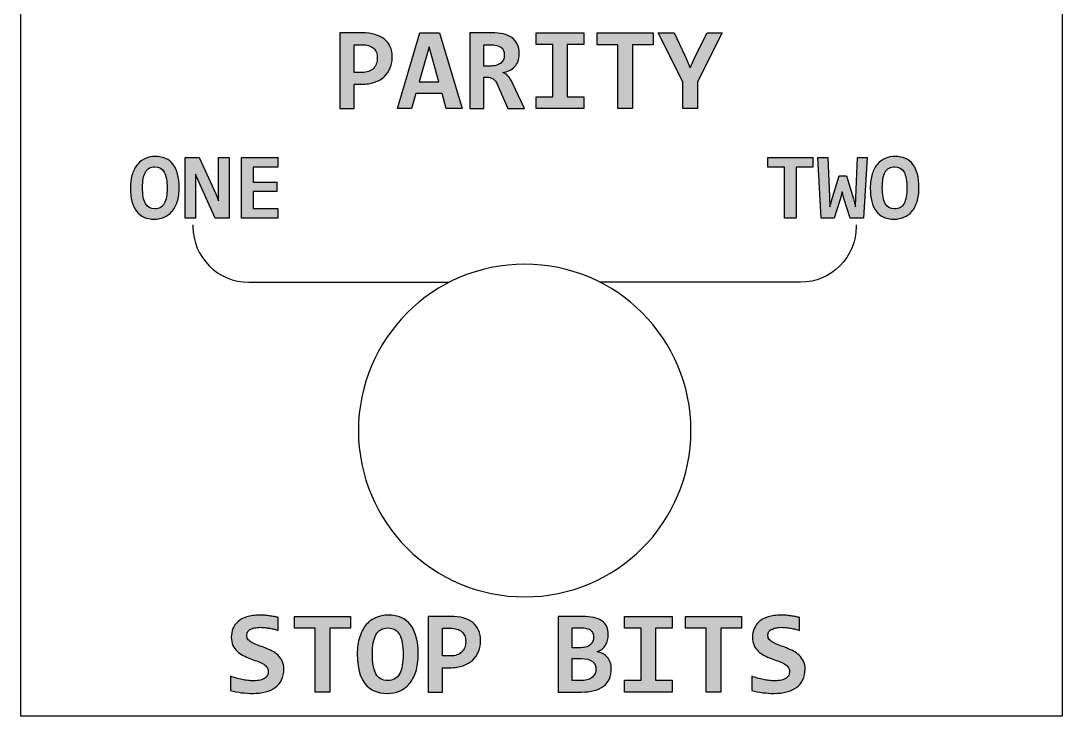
# Model space of a CAD drawing. Extents: x 82 to 113, y 106 to 206.
# Drawn here: x 81.82 to 112.82, y 106.27 to 126.96 of the extents above; entities that cross this region are included whole.
import ezdxf

# ---------------------------------------------------------------- set-up
doc = ezdxf.new("R2010")
doc.units = 0
doc.header["$MEASUREMENT"] = 0
doc.layers.add('LAYER_2', color=7, linetype='CONTINUOUS')
doc.layers.add('LAYER_3', color=7, linetype='CONTINUOUS')

# ---------------------------------------------------------------- blocks, each defined once
blk = doc.blocks.new('BLOCK_7')
at = {"layer": 'LAYER_2'}
h = blk.add_hatch(color=7, dxfattribs=at)
h.dxf.hatch_style = 2
edge = h.paths.add_edge_path()
edge.add_spline(control_points=[(86.529, 122.002), (86.529, 121.839), (86.51, 121.698), (86.472, 121.579), (86.434, 121.461), (86.381, 121.363), (86.315, 121.287), (86.248, 121.211), (86.17, 121.154), (86.08, 121.117), (85.991, 121.081), (85.895, 121.062), (85.793, 121.062), (85.556, 121.062), (85.378, 121.141), (85.258, 121.299), (85.139, 121.456), (85.079, 121.685), (85.079, 121.986), (85.079, 122.149), (85.098, 122.29), (85.136, 122.409), (85.174, 122.527), (85.227, 122.625), (85.294, 122.701), (85.36, 122.777), (85.438, 122.834), (85.528, 122.87), (85.617, 122.907), (85.713, 122.925), (85.815, 122.925), (86.052, 122.925), (86.23, 122.847), (86.35, 122.69), (86.469, 122.533), (86.529, 122.304), (86.529, 122.002)], knot_values=[0, 0, 0, 0, 1, 1, 1, 2, 2, 2, 3, 3, 3, 4, 4, 4, 5, 5, 5, 6, 6, 6, 7, 7, 7, 8, 8, 8, 9, 9, 9, 10, 10, 10, 11, 11, 11, 12, 12, 12, 12], degree=3, periodic=1)
edge = h.paths.add_edge_path()
edge.add_spline(control_points=[(86.171, 121.986), (86.171, 122.199), (86.142, 122.358), (86.085, 122.462), (86.028, 122.567), (85.934, 122.62), (85.804, 122.62), (85.739, 122.62), (85.683, 122.606), (85.637, 122.579), (85.591, 122.552), (85.553, 122.512), (85.524, 122.46), (85.494, 122.407), (85.472, 122.343), (85.458, 122.266), (85.444, 122.19), (85.438, 122.101), (85.438, 122.002), (85.438, 121.789), (85.466, 121.63), (85.524, 121.525), (85.581, 121.421), (85.675, 121.368), (85.804, 121.368), (85.869, 121.368), (85.925, 121.382), (85.971, 121.409), (86.018, 121.436), (86.056, 121.476), (86.085, 121.528), (86.115, 121.581), (86.136, 121.645), (86.15, 121.722), (86.164, 121.799), (86.171, 121.886), (86.171, 121.986)], knot_values=[0, 0, 0, 0, 1, 1, 1, 2, 2, 2, 3, 3, 3, 4, 4, 4, 5, 5, 5, 6, 6, 6, 7, 7, 7, 8, 8, 8, 9, 9, 9, 10, 10, 10, 11, 11, 11, 12, 12, 12, 12], degree=3, periodic=1)
h = blk.add_hatch(color=7, dxfattribs=at)
h.dxf.hatch_style = 2
h.paths.add_polyline_path([(87.6, 121.094), (87.117, 122.169), (87.018, 122.4), (87.018, 121.654), (87.018, 121.094), (86.709, 121.094), (86.709, 122.895), (87.126, 122.895), (87.618, 121.813), (87.704, 121.603), (87.704, 122.398), (87.704, 122.895), (88.013, 122.895), (88.013, 121.094)])
h = blk.add_hatch(color=7, dxfattribs=at)
h.dxf.hatch_style = 2
h.paths.add_polyline_path([(88.385, 121.094), (88.385, 122.895), (89.47, 122.895), (89.47, 122.609), (88.73, 122.609), (88.73, 122.161), (89.435, 122.161), (89.435, 121.881), (88.73, 121.881), (88.73, 121.381), (89.47, 121.381), (89.47, 121.094)])
h = blk.add_hatch(color=7, dxfattribs=at)
h.dxf.hatch_style = 2
h.paths.add_polyline_path([(104.898, 122.613), (104.898, 121.094), (104.55, 121.094), (104.55, 122.613), (104.057, 122.613), (104.057, 122.895), (105.391, 122.895), (105.391, 122.613)])
h = blk.add_hatch(color=7, dxfattribs=at)
h.dxf.hatch_style = 2
h.paths.add_polyline_path([(106.905, 121.094), (106.507, 121.094), (106.329, 121.649), (106.265, 121.875), (106.203, 121.644), (106.028, 121.094), (105.646, 121.094), (105.545, 122.895), (105.844, 122.895), (105.887, 121.74), (105.898, 121.425), (105.979, 121.706), (106.178, 122.347), (106.391, 122.347), (106.601, 121.667), (106.668, 121.428), (106.674, 121.709), (106.719, 122.895), (107.007, 122.895)])
h = blk.add_hatch(color=7, dxfattribs=at)
h.dxf.hatch_style = 2
edge = h.paths.add_edge_path()
edge.add_spline(control_points=[(108.552, 122.002), (108.552, 121.839), (108.533, 121.698), (108.495, 121.579), (108.457, 121.461), (108.404, 121.363), (108.338, 121.287), (108.271, 121.211), (108.193, 121.154), (108.104, 121.117), (108.014, 121.081), (107.918, 121.062), (107.816, 121.062), (107.579, 121.062), (107.401, 121.141), (107.282, 121.299), (107.162, 121.456), (107.103, 121.685), (107.103, 121.986), (107.103, 122.149), (107.122, 122.29), (107.16, 122.409), (107.198, 122.527), (107.25, 122.625), (107.317, 122.701), (107.383, 122.777), (107.461, 122.834), (107.551, 122.87), (107.641, 122.907), (107.736, 122.925), (107.838, 122.925), (108.075, 122.925), (108.254, 122.847), (108.373, 122.69), (108.492, 122.533), (108.552, 122.304), (108.552, 122.002)], knot_values=[0, 0, 0, 0, 1, 1, 1, 2, 2, 2, 3, 3, 3, 4, 4, 4, 5, 5, 5, 6, 6, 6, 7, 7, 7, 8, 8, 8, 9, 9, 9, 10, 10, 10, 11, 11, 11, 12, 12, 12, 12], degree=3, periodic=1)
edge = h.paths.add_edge_path()
edge.add_spline(control_points=[(108.194, 121.986), (108.194, 122.199), (108.165, 122.358), (108.108, 122.462), (108.051, 122.567), (107.958, 122.62), (107.827, 122.62), (107.762, 122.62), (107.707, 122.606), (107.661, 122.579), (107.615, 122.552), (107.577, 122.512), (107.547, 122.46), (107.517, 122.407), (107.495, 122.343), (107.481, 122.266), (107.468, 122.19), (107.461, 122.101), (107.461, 122.002), (107.461, 121.789), (107.49, 121.63), (107.547, 121.525), (107.604, 121.421), (107.698, 121.368), (107.827, 121.368), (107.893, 121.368), (107.948, 121.382), (107.995, 121.409), (108.041, 121.436), (108.079, 121.476), (108.108, 121.528), (108.138, 121.581), (108.159, 121.645), (108.173, 121.722), (108.187, 121.799), (108.194, 121.886), (108.194, 121.986)], knot_values=[0, 0, 0, 0, 1, 1, 1, 2, 2, 2, 3, 3, 3, 4, 4, 4, 5, 5, 5, 6, 6, 6, 7, 7, 7, 8, 8, 8, 9, 9, 9, 10, 10, 10, 11, 11, 11, 12, 12, 12, 12], degree=3, periodic=1)
for points in [[(87.6, 121.094), (87.117, 122.169), (87.018, 122.4), (87.018, 121.654), (87.018, 121.094), (86.709, 121.094), (86.709, 122.895), (87.126, 122.895), (87.618, 121.813), (87.704, 121.603), (87.704, 122.398), (87.704, 122.895), (88.013, 122.895), (88.013, 121.094), (87.6, 121.094)], [(88.385, 121.094), (88.385, 122.895), (89.47, 122.895), (89.47, 122.609), (88.73, 122.609), (88.73, 122.161), (89.435, 122.161), (89.435, 121.881), (88.73, 121.881), (88.73, 121.381), (89.47, 121.381), (89.47, 121.094), (88.385, 121.094)], [(104.898, 122.613), (104.898, 121.094), (104.55, 121.094), (104.55, 122.613), (104.057, 122.613), (104.057, 122.895), (105.391, 122.895), (105.391, 122.613), (104.898, 122.613)], [(106.905, 121.094), (106.507, 121.094), (106.329, 121.649), (106.265, 121.875), (106.203, 121.644), (106.028, 121.094), (105.646, 121.094), (105.545, 122.895), (105.844, 122.895), (105.887, 121.74), (105.898, 121.425), (105.979, 121.706), (106.178, 122.347), (106.391, 122.347), (106.601, 121.667), (106.668, 121.428), (106.674, 121.709), (106.719, 122.895), (107.007, 122.895), (106.905, 121.094)]]:
    blk.add_lwpolyline(points, dxfattribs=at)
for points in [[(86.529, 122.002), (86.529, 121.839), (86.51, 121.698), (86.472, 121.579), (86.434, 121.461), (86.381, 121.363), (86.315, 121.287), (86.248, 121.211), (86.17, 121.154), (86.08, 121.117), (85.991, 121.081), (85.895, 121.062), (85.793, 121.062), (85.556, 121.062), (85.378, 121.141), (85.258, 121.299), (85.139, 121.456), (85.079, 121.685), (85.079, 121.986), (85.079, 122.149), (85.098, 122.29), (85.136, 122.409), (85.174, 122.527), (85.227, 122.625), (85.294, 122.701), (85.36, 122.777), (85.438, 122.834), (85.528, 122.87), (85.617, 122.907), (85.713, 122.925), (85.815, 122.925), (86.052, 122.925), (86.23, 122.847), (86.35, 122.69), (86.469, 122.533), (86.529, 122.304), (86.529, 122.002)], [(108.552, 122.002), (108.552, 121.839), (108.533, 121.698), (108.495, 121.579), (108.457, 121.461), (108.404, 121.363), (108.338, 121.287), (108.271, 121.211), (108.193, 121.154), (108.104, 121.117), (108.014, 121.081), (107.918, 121.062), (107.816, 121.062), (107.579, 121.062), (107.401, 121.141), (107.282, 121.299), (107.162, 121.456), (107.103, 121.685), (107.103, 121.986), (107.103, 122.149), (107.122, 122.29), (107.16, 122.409), (107.198, 122.527), (107.25, 122.625), (107.317, 122.701), (107.383, 122.777), (107.461, 122.834), (107.551, 122.87), (107.641, 122.907), (107.736, 122.925), (107.838, 122.925), (108.075, 122.925), (108.254, 122.847), (108.373, 122.69), (108.492, 122.533), (108.552, 122.304), (108.552, 122.002)], [(86.171, 121.986), (86.171, 122.199), (86.142, 122.358), (86.085, 122.462), (86.028, 122.567), (85.934, 122.62), (85.804, 122.62), (85.739, 122.62), (85.683, 122.606), (85.637, 122.579), (85.591, 122.552), (85.553, 122.512), (85.524, 122.46), (85.494, 122.407), (85.472, 122.343), (85.458, 122.266), (85.444, 122.19), (85.438, 122.101), (85.438, 122.002), (85.438, 121.789), (85.466, 121.63), (85.524, 121.525), (85.581, 121.421), (85.675, 121.368), (85.804, 121.368), (85.869, 121.368), (85.925, 121.382), (85.971, 121.409), (86.018, 121.436), (86.056, 121.476), (86.085, 121.528), (86.115, 121.581), (86.136, 121.645), (86.15, 121.722), (86.164, 121.799), (86.171, 121.886), (86.171, 121.986)], [(108.194, 121.986), (108.194, 122.199), (108.165, 122.358), (108.108, 122.462), (108.051, 122.567), (107.958, 122.62), (107.827, 122.62), (107.762, 122.62), (107.707, 122.606), (107.661, 122.579), (107.615, 122.552), (107.577, 122.512), (107.547, 122.46), (107.517, 122.407), (107.495, 122.343), (107.481, 122.266), (107.468, 122.19), (107.461, 122.101), (107.461, 122.002), (107.461, 121.789), (107.49, 121.63), (107.547, 121.525), (107.604, 121.421), (107.698, 121.368), (107.827, 121.368), (107.893, 121.368), (107.948, 121.382), (107.995, 121.409), (108.041, 121.436), (108.079, 121.476), (108.108, 121.528), (108.138, 121.581), (108.159, 121.645), (108.173, 121.722), (108.187, 121.799), (108.194, 121.886), (108.194, 121.986)]]:
    blk.add_open_spline(points, degree=3, knots=[0, 0, 0, 0, 1, 1, 1, 2, 2, 2, 3, 3, 3, 4, 4, 4, 5, 5, 5, 6, 6, 6, 7, 7, 7, 8, 8, 8, 9, 9, 9, 10, 10, 10, 11, 11, 11, 12, 12, 12, 12], dxfattribs=at)
blk = doc.blocks.new('BLOCK_9')
at = {"layer": 'LAYER_2'}
h = blk.add_hatch(color=7, dxfattribs=at)
h.dxf.hatch_style = 2
edge = h.paths.add_edge_path()
edge.add_spline(control_points=[(89.647, 107.669), (89.647, 107.546), (89.624, 107.439), (89.579, 107.349), (89.533, 107.258), (89.47, 107.183), (89.388, 107.124), (89.307, 107.065), (89.21, 107.021), (89.097, 106.992), (88.985, 106.964), (88.862, 106.949), (88.728, 106.949), (88.61, 106.949), (88.496, 106.956), (88.386, 106.97), (88.275, 106.984), (88.166, 107.007), (88.058, 107.039), (88.058, 107.039), (88.058, 107.457), (88.058, 107.457), (88.111, 107.439), (88.166, 107.422), (88.224, 107.406), (88.281, 107.389), (88.339, 107.375), (88.397, 107.364), (88.455, 107.351), (88.513, 107.342), (88.57, 107.335), (88.627, 107.328), (88.683, 107.325), (88.737, 107.325), (88.817, 107.325), (88.886, 107.332), (88.942, 107.345), (88.998, 107.359), (89.044, 107.378), (89.08, 107.402), (89.115, 107.426), (89.141, 107.455), (89.157, 107.488), (89.173, 107.522), (89.181, 107.558), (89.181, 107.599), (89.181, 107.654), (89.166, 107.7), (89.134, 107.737), (89.103, 107.775), (89.061, 107.808), (89.009, 107.836), (88.958, 107.865), (88.899, 107.891), (88.833, 107.914), (88.767, 107.937), (88.699, 107.961), (88.631, 107.988), (88.563, 108.014), (88.496, 108.044), (88.43, 108.077), (88.364, 108.111), (88.305, 108.152), (88.253, 108.201), (88.201, 108.251), (88.16, 108.31), (88.128, 108.378), (88.097, 108.446), (88.081, 108.529), (88.081, 108.625), (88.081, 108.714), (88.097, 108.797), (88.129, 108.877), (88.161, 108.956), (88.212, 109.025), (88.281, 109.084), (88.349, 109.143), (88.438, 109.191), (88.546, 109.225), (88.654, 109.261), (88.784, 109.278), (88.937, 109.278), (88.982, 109.278), (89.029, 109.276), (89.077, 109.272), (89.126, 109.268), (89.174, 109.263), (89.222, 109.256), (89.27, 109.25), (89.315, 109.243), (89.36, 109.234), (89.404, 109.225), (89.444, 109.217), (89.481, 109.207), (89.481, 109.207), (89.481, 108.82), (89.481, 108.82), (89.444, 108.834), (89.404, 108.846), (89.361, 108.858), (89.317, 108.869), (89.272, 108.879), (89.225, 108.888), (89.179, 108.897), (89.132, 108.903), (89.085, 108.908), (89.038, 108.912), (88.993, 108.915), (88.951, 108.915), (88.876, 108.915), (88.813, 108.908), (88.761, 108.897), (88.709, 108.884), (88.667, 108.868), (88.634, 108.846), (88.6, 108.825), (88.576, 108.799), (88.561, 108.768), (88.546, 108.737), (88.539, 108.703), (88.539, 108.665), (88.539, 108.618), (88.555, 108.577), (88.586, 108.543), (88.618, 108.509), (88.66, 108.479), (88.712, 108.452), (88.764, 108.425), (88.824, 108.4), (88.889, 108.377), (88.955, 108.353), (89.023, 108.328), (89.093, 108.301), (89.162, 108.273), (89.23, 108.243), (89.296, 108.208), (89.362, 108.174), (89.421, 108.132), (89.473, 108.083), (89.526, 108.033), (89.568, 107.975), (89.599, 107.908), (89.631, 107.84), (89.647, 107.761), (89.647, 107.669)], knot_values=[0, 0, 0, 0, 1, 1, 1, 2, 2, 2, 3, 3, 3, 4, 4, 4, 5, 5, 5, 6, 6, 6, 7, 7, 7, 8, 8, 8, 9, 9, 9, 10, 10, 10, 11, 11, 11, 12, 12, 12, 13, 13, 13, 14, 14, 14, 15, 15, 15, 16, 16, 16, 17, 17, 17, 18, 18, 18, 19, 19, 19, 20, 20, 20, 21, 21, 21, 22, 22, 22, 23, 23, 23, 24, 24, 24, 25, 25, 25, 26, 26, 26, 27, 27, 27, 28, 28, 28, 29, 29, 29, 30, 30, 30, 31, 31, 31, 32, 32, 32, 33, 33, 33, 34, 34, 34, 35, 35, 35, 36, 36, 36, 37, 37, 37, 38, 38, 38, 39, 39, 39, 40, 40, 40, 41, 41, 41, 42, 42, 42, 43, 43, 43, 44, 44, 44, 45, 45, 45, 46, 46, 46, 47, 47, 47, 48, 48, 48, 48], degree=3, periodic=1)
h = blk.add_hatch(color=7, dxfattribs=at)
h.dxf.hatch_style = 2
h.paths.add_polyline_path([(91.016, 108.887), (91.016, 106.989), (90.582, 106.989), (90.582, 108.887), (89.965, 108.887), (89.965, 109.24), (91.633, 109.24), (91.633, 108.887)])
h = blk.add_hatch(color=7, dxfattribs=at)
h.dxf.hatch_style = 2
edge = h.paths.add_edge_path()
edge.add_spline(control_points=[(93.645, 108.124), (93.645, 107.92), (93.621, 107.743), (93.573, 107.595), (93.525, 107.447), (93.46, 107.325), (93.377, 107.23), (93.294, 107.135), (93.196, 107.064), (93.084, 107.018), (92.972, 106.972), (92.852, 106.949), (92.725, 106.949), (92.428, 106.949), (92.206, 107.048), (92.056, 107.244), (91.907, 107.442), (91.832, 107.728), (91.832, 108.103), (91.832, 108.308), (91.856, 108.484), (91.904, 108.632), (91.952, 108.78), (92.017, 108.902), (92.1, 108.997), (92.184, 109.093), (92.281, 109.163), (92.393, 109.209), (92.505, 109.255), (92.625, 109.278), (92.752, 109.278), (93.049, 109.278), (93.271, 109.18), (93.421, 108.984), (93.57, 108.787), (93.645, 108.501), (93.645, 108.124)], knot_values=[0, 0, 0, 0, 1, 1, 1, 2, 2, 2, 3, 3, 3, 4, 4, 4, 5, 5, 5, 6, 6, 6, 7, 7, 7, 8, 8, 8, 9, 9, 9, 10, 10, 10, 11, 11, 11, 12, 12, 12, 12], degree=3, periodic=1)
edge = h.paths.add_edge_path()
edge.add_spline(control_points=[(93.197, 108.103), (93.197, 108.37), (93.161, 108.568), (93.09, 108.699), (93.019, 108.83), (92.902, 108.896), (92.739, 108.896), (92.657, 108.896), (92.587, 108.879), (92.53, 108.845), (92.473, 108.811), (92.425, 108.761), (92.388, 108.696), (92.351, 108.63), (92.323, 108.55), (92.306, 108.454), (92.289, 108.358), (92.28, 108.248), (92.28, 108.124), (92.28, 107.858), (92.316, 107.659), (92.388, 107.528), (92.46, 107.397), (92.577, 107.332), (92.739, 107.332), (92.82, 107.332), (92.89, 107.348), (92.948, 107.382), (93.006, 107.416), (93.053, 107.466), (93.09, 107.531), (93.127, 107.597), (93.154, 107.677), (93.171, 107.774), (93.188, 107.869), (93.197, 107.979), (93.197, 108.103)], knot_values=[0, 0, 0, 0, 1, 1, 1, 2, 2, 2, 3, 3, 3, 4, 4, 4, 5, 5, 5, 6, 6, 6, 7, 7, 7, 8, 8, 8, 9, 9, 9, 10, 10, 10, 11, 11, 11, 12, 12, 12, 12], degree=3, periodic=1)
h = blk.add_hatch(color=7, dxfattribs=at)
h.dxf.hatch_style = 2
edge = h.paths.add_edge_path()
edge.add_spline(control_points=[(95.503, 108.524), (95.503, 108.406), (95.484, 108.298), (95.445, 108.199), (95.406, 108.1), (95.348, 108.014), (95.271, 107.941), (95.194, 107.869), (95.098, 107.813), (94.983, 107.773), (94.868, 107.732), (94.735, 107.712), (94.583, 107.712), (94.583, 107.712), (94.368, 107.712), (94.368, 107.712), (94.368, 107.712), (94.368, 106.989), (94.368, 106.989), (94.368, 106.989), (93.941, 106.989), (93.941, 106.989), (93.941, 106.989), (93.941, 109.24), (93.941, 109.24), (93.941, 109.24), (94.601, 109.24), (94.601, 109.24), (94.746, 109.24), (94.875, 109.224), (94.987, 109.193), (95.099, 109.161), (95.194, 109.115), (95.27, 109.054), (95.346, 108.993), (95.404, 108.918), (95.444, 108.829), (95.483, 108.74), (95.503, 108.638), (95.503, 108.524)], knot_values=[0, 0, 0, 0, 1, 1, 1, 2, 2, 2, 3, 3, 3, 4, 4, 4, 5, 5, 5, 6, 6, 6, 7, 7, 7, 8, 8, 8, 9, 9, 9, 10, 10, 10, 11, 11, 11, 12, 12, 12, 13, 13, 13, 13], degree=3, periodic=1)
edge = h.paths.add_edge_path()
edge.add_spline(control_points=[(95.059, 108.494), (95.059, 108.554), (95.049, 108.608), (95.03, 108.657), (95.011, 108.706), (94.983, 108.748), (94.944, 108.782), (94.906, 108.816), (94.857, 108.843), (94.799, 108.861), (94.74, 108.879), (94.671, 108.889), (94.59, 108.889), (94.59, 108.889), (94.368, 108.889), (94.368, 108.889), (94.368, 108.889), (94.368, 108.064), (94.368, 108.064), (94.368, 108.064), (94.604, 108.064), (94.604, 108.064), (94.678, 108.064), (94.742, 108.074), (94.799, 108.094), (94.855, 108.114), (94.902, 108.143), (94.941, 108.181), (94.979, 108.219), (95.008, 108.264), (95.029, 108.317), (95.049, 108.37), (95.059, 108.429), (95.059, 108.494)], knot_values=[0, 0, 0, 0, 1, 1, 1, 2, 2, 2, 3, 3, 3, 4, 4, 4, 5, 5, 5, 6, 6, 6, 7, 7, 7, 8, 8, 8, 9, 9, 9, 10, 10, 10, 11, 11, 11, 11], degree=3, periodic=1)
h = blk.add_hatch(color=7, dxfattribs=at)
h.dxf.hatch_style = 2
edge = h.paths.add_edge_path()
edge.add_spline(control_points=[(97.81, 106.989), (97.81, 106.989), (97.81, 109.24), (97.81, 109.24), (97.81, 109.24), (98.537, 109.24), (98.537, 109.24), (98.793, 109.24), (98.985, 109.195), (99.113, 109.106), (99.241, 109.016), (99.305, 108.881), (99.305, 108.699), (99.305, 108.643), (99.298, 108.588), (99.285, 108.535), (99.272, 108.481), (99.251, 108.432), (99.224, 108.388), (99.196, 108.343), (99.162, 108.303), (99.121, 108.269), (99.079, 108.234), (99.03, 108.207), (98.974, 108.188), (99.03, 108.178), (99.084, 108.16), (99.135, 108.133), (99.186, 108.106), (99.231, 108.071), (99.27, 108.029), (99.308, 107.985), (99.338, 107.934), (99.361, 107.876), (99.383, 107.817), (99.394, 107.752), (99.394, 107.68), (99.394, 107.45), (99.317, 107.278), (99.164, 107.162), (99.01, 107.047), (98.788, 106.989), (98.497, 106.989), (98.497, 106.989), (97.81, 106.989), (97.81, 106.989)], knot_values=[0, 0, 0, 0, 1, 1, 1, 2, 2, 2, 3, 3, 3, 4, 4, 4, 5, 5, 5, 6, 6, 6, 7, 7, 7, 8, 8, 8, 9, 9, 9, 10, 10, 10, 11, 11, 11, 12, 12, 12, 13, 13, 13, 14, 14, 14, 15, 15, 15, 15], degree=3, periodic=1)
edge = h.paths.add_edge_path()
edge.add_spline(control_points=[(98.864, 108.625), (98.864, 108.668), (98.857, 108.706), (98.843, 108.741), (98.829, 108.775), (98.807, 108.804), (98.777, 108.828), (98.746, 108.853), (98.707, 108.871), (98.66, 108.884), (98.612, 108.898), (98.554, 108.904), (98.487, 108.904), (98.487, 108.904), (98.23, 108.904), (98.23, 108.904), (98.23, 108.904), (98.23, 108.308), (98.23, 108.308), (98.23, 108.308), (98.487, 108.308), (98.487, 108.308), (98.556, 108.308), (98.614, 108.317), (98.662, 108.333), (98.709, 108.35), (98.748, 108.373), (98.779, 108.402), (98.809, 108.432), (98.831, 108.465), (98.844, 108.503), (98.857, 108.541), (98.864, 108.581), (98.864, 108.625)], knot_values=[0, 0, 0, 0, 1, 1, 1, 2, 2, 2, 3, 3, 3, 4, 4, 4, 5, 5, 5, 6, 6, 6, 7, 7, 7, 8, 8, 8, 9, 9, 9, 10, 10, 10, 11, 11, 11, 11], degree=3, periodic=1)
edge = h.paths.add_edge_path()
edge.add_spline(control_points=[(98.526, 107.335), (98.594, 107.335), (98.653, 107.344), (98.705, 107.361), (98.756, 107.378), (98.798, 107.402), (98.833, 107.433), (98.867, 107.463), (98.894, 107.499), (98.911, 107.54), (98.929, 107.581), (98.938, 107.625), (98.938, 107.673), (98.938, 107.77), (98.901, 107.847), (98.829, 107.902), (98.756, 107.957), (98.644, 107.984), (98.494, 107.984), (98.494, 107.984), (98.23, 107.984), (98.23, 107.984), (98.23, 107.984), (98.23, 107.335), (98.23, 107.335), (98.23, 107.335), (98.526, 107.335), (98.526, 107.335)], knot_values=[0, 0, 0, 0, 1, 1, 1, 2, 2, 2, 3, 3, 3, 4, 4, 4, 5, 5, 5, 6, 6, 6, 7, 7, 7, 8, 8, 8, 9, 9, 9, 9], degree=3, periodic=1)
h = blk.add_hatch(color=7, dxfattribs=at)
h.dxf.hatch_style = 2
h.paths.add_polyline_path([(99.785, 108.894), (99.785, 109.24), (101.208, 109.24), (101.208, 108.894), (100.712, 108.894), (100.712, 107.338), (101.208, 107.338), (101.208, 106.989), (99.785, 106.989), (99.785, 107.338), (100.282, 107.338), (100.282, 108.894)])
h = blk.add_hatch(color=7, dxfattribs=at)
h.dxf.hatch_style = 2
h.paths.add_polyline_path([(102.654, 108.887), (102.654, 106.989), (102.219, 106.989), (102.219, 108.887), (101.603, 108.887), (101.603, 109.24), (103.27, 109.24), (103.27, 108.887)])
h = blk.add_hatch(color=7, dxfattribs=at)
h.dxf.hatch_style = 2
edge = h.paths.add_edge_path()
edge.add_spline(control_points=[(105.163, 107.669), (105.163, 107.546), (105.141, 107.439), (105.095, 107.349), (105.05, 107.258), (104.986, 107.183), (104.905, 107.124), (104.823, 107.065), (104.726, 107.021), (104.614, 106.992), (104.501, 106.964), (104.378, 106.949), (104.245, 106.949), (104.127, 106.949), (104.013, 106.956), (103.902, 106.97), (103.792, 106.984), (103.683, 107.007), (103.575, 107.039), (103.575, 107.039), (103.575, 107.457), (103.575, 107.457), (103.628, 107.439), (103.683, 107.422), (103.74, 107.406), (103.798, 107.389), (103.856, 107.375), (103.914, 107.364), (103.972, 107.351), (104.029, 107.342), (104.087, 107.335), (104.144, 107.328), (104.2, 107.325), (104.254, 107.325), (104.334, 107.325), (104.402, 107.332), (104.459, 107.345), (104.515, 107.359), (104.561, 107.378), (104.597, 107.402), (104.632, 107.426), (104.658, 107.455), (104.674, 107.488), (104.69, 107.522), (104.698, 107.558), (104.698, 107.599), (104.698, 107.654), (104.682, 107.7), (104.651, 107.737), (104.619, 107.775), (104.578, 107.808), (104.526, 107.836), (104.474, 107.865), (104.415, 107.891), (104.349, 107.914), (104.283, 107.937), (104.216, 107.961), (104.148, 107.988), (104.079, 108.014), (104.012, 108.044), (103.946, 108.077), (103.88, 108.111), (103.821, 108.152), (103.77, 108.201), (103.718, 108.251), (103.676, 108.31), (103.645, 108.378), (103.613, 108.446), (103.597, 108.529), (103.597, 108.625), (103.597, 108.714), (103.613, 108.797), (103.646, 108.877), (103.678, 108.956), (103.728, 109.025), (103.797, 109.084), (103.866, 109.143), (103.955, 109.191), (104.063, 109.225), (104.171, 109.261), (104.301, 109.278), (104.454, 109.278), (104.498, 109.278), (104.545, 109.276), (104.594, 109.272), (104.643, 109.268), (104.691, 109.263), (104.739, 109.256), (104.786, 109.25), (104.832, 109.243), (104.876, 109.234), (104.921, 109.225), (104.961, 109.217), (104.998, 109.207), (104.998, 109.207), (104.998, 108.82), (104.998, 108.82), (104.961, 108.834), (104.921, 108.846), (104.877, 108.858), (104.834, 108.869), (104.789, 108.879), (104.742, 108.888), (104.696, 108.897), (104.649, 108.903), (104.602, 108.908), (104.555, 108.912), (104.51, 108.915), (104.467, 108.915), (104.393, 108.915), (104.33, 108.908), (104.278, 108.897), (104.226, 108.884), (104.184, 108.868), (104.15, 108.846), (104.117, 108.825), (104.093, 108.799), (104.078, 108.768), (104.063, 108.737), (104.056, 108.703), (104.056, 108.665), (104.056, 108.618), (104.072, 108.577), (104.103, 108.543), (104.135, 108.509), (104.177, 108.479), (104.229, 108.452), (104.281, 108.425), (104.34, 108.4), (104.406, 108.377), (104.472, 108.353), (104.54, 108.328), (104.609, 108.301), (104.679, 108.273), (104.747, 108.243), (104.813, 108.208), (104.879, 108.174), (104.938, 108.132), (104.99, 108.083), (105.042, 108.033), (105.084, 107.975), (105.116, 107.908), (105.147, 107.84), (105.163, 107.761), (105.163, 107.669)], knot_values=[0, 0, 0, 0, 1, 1, 1, 2, 2, 2, 3, 3, 3, 4, 4, 4, 5, 5, 5, 6, 6, 6, 7, 7, 7, 8, 8, 8, 9, 9, 9, 10, 10, 10, 11, 11, 11, 12, 12, 12, 13, 13, 13, 14, 14, 14, 15, 15, 15, 16, 16, 16, 17, 17, 17, 18, 18, 18, 19, 19, 19, 20, 20, 20, 21, 21, 21, 22, 22, 22, 23, 23, 23, 24, 24, 24, 25, 25, 25, 26, 26, 26, 27, 27, 27, 28, 28, 28, 29, 29, 29, 30, 30, 30, 31, 31, 31, 32, 32, 32, 33, 33, 33, 34, 34, 34, 35, 35, 35, 36, 36, 36, 37, 37, 37, 38, 38, 38, 39, 39, 39, 40, 40, 40, 41, 41, 41, 42, 42, 42, 43, 43, 43, 44, 44, 44, 45, 45, 45, 46, 46, 46, 47, 47, 47, 48, 48, 48, 48], degree=3, periodic=1)
for points in [[(91.016, 108.887), (91.016, 106.989), (90.582, 106.989), (90.582, 108.887), (89.965, 108.887), (89.965, 109.24), (91.633, 109.24), (91.633, 108.887), (91.016, 108.887)], [(99.785, 108.894), (99.785, 109.24), (101.208, 109.24), (101.208, 108.894), (100.712, 108.894), (100.712, 107.338), (101.208, 107.338), (101.208, 106.989), (99.785, 106.989), (99.785, 107.338), (100.282, 107.338), (100.282, 108.894), (99.785, 108.894)], [(102.654, 108.887), (102.654, 106.989), (102.219, 106.989), (102.219, 108.887), (101.603, 108.887), (101.603, 109.24), (103.27, 109.24), (103.27, 108.887), (102.654, 108.887)]]:
    blk.add_lwpolyline(points, dxfattribs=at)
for points, knots in [([(89.647, 107.669), (89.647, 107.546), (89.624, 107.439), (89.579, 107.349), (89.533, 107.258), (89.47, 107.183), (89.388, 107.124), (89.307, 107.065), (89.21, 107.021), (89.097, 106.992), (88.985, 106.964), (88.862, 106.949), (88.728, 106.949), (88.61, 106.949), (88.496, 106.956), (88.386, 106.97), (88.275, 106.984), (88.166, 107.007), (88.058, 107.039), (88.058, 107.039), (88.058, 107.457), (88.058, 107.457), (88.111, 107.439), (88.166, 107.422), (88.224, 107.406), (88.281, 107.389), (88.339, 107.375), (88.397, 107.364), (88.455, 107.351), (88.513, 107.342), (88.57, 107.335), (88.627, 107.328), (88.683, 107.325), (88.737, 107.325), (88.817, 107.325), (88.886, 107.332), (88.942, 107.345), (88.998, 107.359), (89.044, 107.378), (89.08, 107.402), (89.115, 107.426), (89.141, 107.455), (89.157, 107.488), (89.173, 107.522), (89.181, 107.558), (89.181, 107.599), (89.181, 107.654), (89.166, 107.7), (89.134, 107.737), (89.103, 107.775), (89.061, 107.808), (89.009, 107.836), (88.958, 107.865), (88.899, 107.891), (88.833, 107.914), (88.767, 107.937), (88.699, 107.961), (88.631, 107.988), (88.563, 108.014), (88.496, 108.044), (88.43, 108.077), (88.364, 108.111), (88.305, 108.152), (88.253, 108.201), (88.201, 108.251), (88.16, 108.31), (88.128, 108.378), (88.097, 108.446), (88.081, 108.529), (88.081, 108.625), (88.081, 108.714), (88.097, 108.797), (88.129, 108.877), (88.161, 108.956), (88.212, 109.025), (88.281, 109.084), (88.349, 109.143), (88.438, 109.191), (88.546, 109.225), (88.654, 109.261), (88.784, 109.278), (88.937, 109.278), (88.982, 109.278), (89.029, 109.276), (89.077, 109.272), (89.126, 109.268), (89.174, 109.263), (89.222, 109.256), (89.27, 109.25), (89.315, 109.243), (89.36, 109.234), (89.404, 109.225), (89.444, 109.217), (89.481, 109.207), (89.481, 109.207), (89.481, 108.82), (89.481, 108.82), (89.444, 108.834), (89.404, 108.846), (89.361, 108.858), (89.317, 108.869), (89.272, 108.879), (89.225, 108.888), (89.179, 108.897), (89.132, 108.903), (89.085, 108.908), (89.038, 108.912), (88.993, 108.915), (88.951, 108.915), (88.876, 108.915), (88.813, 108.908), (88.761, 108.897), (88.709, 108.884), (88.667, 108.868), (88.634, 108.846), (88.6, 108.825), (88.576, 108.799), (88.561, 108.768), (88.546, 108.737), (88.539, 108.703), (88.539, 108.665), (88.539, 108.618), (88.555, 108.577), (88.586, 108.543), (88.618, 108.509), (88.66, 108.479), (88.712, 108.452), (88.764, 108.425), (88.824, 108.4), (88.889, 108.377), (88.955, 108.353), (89.023, 108.328), (89.093, 108.301), (89.162, 108.273), (89.23, 108.243), (89.296, 108.208), (89.362, 108.174), (89.421, 108.132), (89.473, 108.083), (89.526, 108.033), (89.568, 107.975), (89.599, 107.908), (89.631, 107.84), (89.647, 107.761), (89.647, 107.669)], [0, 0, 0, 0, 1, 1, 1, 2, 2, 2, 3, 3, 3, 4, 4, 4, 5, 5, 5, 6, 6, 6, 7, 7, 7, 8, 8, 8, 9, 9, 9, 10, 10, 10, 11, 11, 11, 12, 12, 12, 13, 13, 13, 14, 14, 14, 15, 15, 15, 16, 16, 16, 17, 17, 17, 18, 18, 18, 19, 19, 19, 20, 20, 20, 21, 21, 21, 22, 22, 22, 23, 23, 23, 24, 24, 24, 25, 25, 25, 26, 26, 26, 27, 27, 27, 28, 28, 28, 29, 29, 29, 30, 30, 30, 31, 31, 31, 32, 32, 32, 33, 33, 33, 34, 34, 34, 35, 35, 35, 36, 36, 36, 37, 37, 37, 38, 38, 38, 39, 39, 39, 40, 40, 40, 41, 41, 41, 42, 42, 42, 43, 43, 43, 44, 44, 44, 45, 45, 45, 46, 46, 46, 47, 47, 47, 48, 48, 48, 48]), ([(93.645, 108.124), (93.645, 107.92), (93.621, 107.743), (93.573, 107.595), (93.525, 107.447), (93.46, 107.325), (93.377, 107.23), (93.294, 107.135), (93.196, 107.064), (93.084, 107.018), (92.972, 106.972), (92.852, 106.949), (92.725, 106.949), (92.428, 106.949), (92.206, 107.048), (92.056, 107.244), (91.907, 107.442), (91.832, 107.728), (91.832, 108.103), (91.832, 108.308), (91.856, 108.484), (91.904, 108.632), (91.952, 108.78), (92.017, 108.902), (92.1, 108.997), (92.184, 109.093), (92.281, 109.163), (92.393, 109.209), (92.505, 109.255), (92.625, 109.278), (92.752, 109.278), (93.049, 109.278), (93.271, 109.18), (93.421, 108.984), (93.57, 108.787), (93.645, 108.501), (93.645, 108.124)], [0, 0, 0, 0, 1, 1, 1, 2, 2, 2, 3, 3, 3, 4, 4, 4, 5, 5, 5, 6, 6, 6, 7, 7, 7, 8, 8, 8, 9, 9, 9, 10, 10, 10, 11, 11, 11, 12, 12, 12, 12]), ([(95.503, 108.524), (95.503, 108.406), (95.484, 108.298), (95.445, 108.199), (95.406, 108.1), (95.348, 108.014), (95.271, 107.941), (95.194, 107.869), (95.098, 107.813), (94.983, 107.773), (94.868, 107.732), (94.735, 107.712), (94.583, 107.712), (94.583, 107.712), (94.368, 107.712), (94.368, 107.712), (94.368, 107.712), (94.368, 106.989), (94.368, 106.989), (94.368, 106.989), (93.941, 106.989), (93.941, 106.989), (93.941, 106.989), (93.941, 109.24), (93.941, 109.24), (93.941, 109.24), (94.601, 109.24), (94.601, 109.24), (94.746, 109.24), (94.875, 109.224), (94.987, 109.193), (95.099, 109.161), (95.194, 109.115), (95.27, 109.054), (95.346, 108.993), (95.404, 108.918), (95.444, 108.829), (95.483, 108.74), (95.503, 108.638), (95.503, 108.524)], [0, 0, 0, 0, 1, 1, 1, 2, 2, 2, 3, 3, 3, 4, 4, 4, 5, 5, 5, 6, 6, 6, 7, 7, 7, 8, 8, 8, 9, 9, 9, 10, 10, 10, 11, 11, 11, 12, 12, 12, 13, 13, 13, 13]), ([(97.81, 106.989), (97.81, 106.989), (97.81, 109.24), (97.81, 109.24), (97.81, 109.24), (98.537, 109.24), (98.537, 109.24), (98.793, 109.24), (98.985, 109.195), (99.113, 109.106), (99.241, 109.016), (99.305, 108.881), (99.305, 108.699), (99.305, 108.643), (99.298, 108.588), (99.285, 108.535), (99.272, 108.481), (99.251, 108.432), (99.224, 108.388), (99.196, 108.343), (99.162, 108.303), (99.121, 108.269), (99.079, 108.234), (99.03, 108.207), (98.974, 108.188), (99.03, 108.178), (99.084, 108.16), (99.135, 108.133), (99.186, 108.106), (99.231, 108.071), (99.27, 108.029), (99.308, 107.985), (99.338, 107.934), (99.361, 107.876), (99.383, 107.817), (99.394, 107.752), (99.394, 107.68), (99.394, 107.45), (99.317, 107.278), (99.164, 107.162), (99.01, 107.047), (98.788, 106.989), (98.497, 106.989), (98.497, 106.989), (97.81, 106.989), (97.81, 106.989)], [0, 0, 0, 0, 1, 1, 1, 2, 2, 2, 3, 3, 3, 4, 4, 4, 5, 5, 5, 6, 6, 6, 7, 7, 7, 8, 8, 8, 9, 9, 9, 10, 10, 10, 11, 11, 11, 12, 12, 12, 13, 13, 13, 14, 14, 14, 15, 15, 15, 15]), ([(105.163, 107.669), (105.163, 107.546), (105.141, 107.439), (105.095, 107.349), (105.05, 107.258), (104.986, 107.183), (104.905, 107.124), (104.823, 107.065), (104.726, 107.021), (104.614, 106.992), (104.501, 106.964), (104.378, 106.949), (104.245, 106.949), (104.127, 106.949), (104.013, 106.956), (103.902, 106.97), (103.792, 106.984), (103.683, 107.007), (103.575, 107.039), (103.575, 107.039), (103.575, 107.457), (103.575, 107.457), (103.628, 107.439), (103.683, 107.422), (103.74, 107.406), (103.798, 107.389), (103.856, 107.375), (103.914, 107.364), (103.972, 107.351), (104.029, 107.342), (104.087, 107.335), (104.144, 107.328), (104.2, 107.325), (104.254, 107.325), (104.334, 107.325), (104.402, 107.332), (104.459, 107.345), (104.515, 107.359), (104.561, 107.378), (104.597, 107.402), (104.632, 107.426), (104.658, 107.455), (104.674, 107.488), (104.69, 107.522), (104.698, 107.558), (104.698, 107.599), (104.698, 107.654), (104.682, 107.7), (104.651, 107.737), (104.619, 107.775), (104.578, 107.808), (104.526, 107.836), (104.474, 107.865), (104.415, 107.891), (104.349, 107.914), (104.283, 107.937), (104.216, 107.961), (104.148, 107.988), (104.079, 108.014), (104.012, 108.044), (103.946, 108.077), (103.88, 108.111), (103.821, 108.152), (103.77, 108.201), (103.718, 108.251), (103.676, 108.31), (103.645, 108.378), (103.613, 108.446), (103.597, 108.529), (103.597, 108.625), (103.597, 108.714), (103.613, 108.797), (103.646, 108.877), (103.678, 108.956), (103.728, 109.025), (103.797, 109.084), (103.866, 109.143), (103.955, 109.191), (104.063, 109.225), (104.171, 109.261), (104.301, 109.278), (104.454, 109.278), (104.498, 109.278), (104.545, 109.276), (104.594, 109.272), (104.643, 109.268), (104.691, 109.263), (104.739, 109.256), (104.786, 109.25), (104.832, 109.243), (104.876, 109.234), (104.921, 109.225), (104.961, 109.217), (104.998, 109.207), (104.998, 109.207), (104.998, 108.82), (104.998, 108.82), (104.961, 108.834), (104.921, 108.846), (104.877, 108.858), (104.834, 108.869), (104.789, 108.879), (104.742, 108.888), (104.696, 108.897), (104.649, 108.903), (104.602, 108.908), (104.555, 108.912), (104.51, 108.915), (104.467, 108.915), (104.393, 108.915), (104.33, 108.908), (104.278, 108.897), (104.226, 108.884), (104.184, 108.868), (104.15, 108.846), (104.117, 108.825), (104.093, 108.799), (104.078, 108.768), (104.063, 108.737), (104.056, 108.703), (104.056, 108.665), (104.056, 108.618), (104.072, 108.577), (104.103, 108.543), (104.135, 108.509), (104.177, 108.479), (104.229, 108.452), (104.281, 108.425), (104.34, 108.4), (104.406, 108.377), (104.472, 108.353), (104.54, 108.328), (104.609, 108.301), (104.679, 108.273), (104.747, 108.243), (104.813, 108.208), (104.879, 108.174), (104.938, 108.132), (104.99, 108.083), (105.042, 108.033), (105.084, 107.975), (105.116, 107.908), (105.147, 107.84), (105.163, 107.761), (105.163, 107.669)], [0, 0, 0, 0, 1, 1, 1, 2, 2, 2, 3, 3, 3, 4, 4, 4, 5, 5, 5, 6, 6, 6, 7, 7, 7, 8, 8, 8, 9, 9, 9, 10, 10, 10, 11, 11, 11, 12, 12, 12, 13, 13, 13, 14, 14, 14, 15, 15, 15, 16, 16, 16, 17, 17, 17, 18, 18, 18, 19, 19, 19, 20, 20, 20, 21, 21, 21, 22, 22, 22, 23, 23, 23, 24, 24, 24, 25, 25, 25, 26, 26, 26, 27, 27, 27, 28, 28, 28, 29, 29, 29, 30, 30, 30, 31, 31, 31, 32, 32, 32, 33, 33, 33, 34, 34, 34, 35, 35, 35, 36, 36, 36, 37, 37, 37, 38, 38, 38, 39, 39, 39, 40, 40, 40, 41, 41, 41, 42, 42, 42, 43, 43, 43, 44, 44, 44, 45, 45, 45, 46, 46, 46, 47, 47, 47, 48, 48, 48, 48]), ([(93.197, 108.103), (93.197, 108.37), (93.161, 108.568), (93.09, 108.699), (93.019, 108.83), (92.902, 108.896), (92.739, 108.896), (92.657, 108.896), (92.587, 108.879), (92.53, 108.845), (92.473, 108.811), (92.425, 108.761), (92.388, 108.696), (92.351, 108.63), (92.323, 108.55), (92.306, 108.454), (92.289, 108.358), (92.28, 108.248), (92.28, 108.124), (92.28, 107.858), (92.316, 107.659), (92.388, 107.528), (92.46, 107.397), (92.577, 107.332), (92.739, 107.332), (92.82, 107.332), (92.89, 107.348), (92.948, 107.382), (93.006, 107.416), (93.053, 107.466), (93.09, 107.531), (93.127, 107.597), (93.154, 107.677), (93.171, 107.774), (93.188, 107.869), (93.197, 107.979), (93.197, 108.103)], [0, 0, 0, 0, 1, 1, 1, 2, 2, 2, 3, 3, 3, 4, 4, 4, 5, 5, 5, 6, 6, 6, 7, 7, 7, 8, 8, 8, 9, 9, 9, 10, 10, 10, 11, 11, 11, 12, 12, 12, 12]), ([(95.059, 108.494), (95.059, 108.554), (95.049, 108.608), (95.03, 108.657), (95.011, 108.706), (94.983, 108.748), (94.944, 108.782), (94.906, 108.816), (94.857, 108.843), (94.799, 108.861), (94.74, 108.879), (94.671, 108.889), (94.59, 108.889), (94.59, 108.889), (94.368, 108.889), (94.368, 108.889), (94.368, 108.889), (94.368, 108.064), (94.368, 108.064), (94.368, 108.064), (94.604, 108.064), (94.604, 108.064), (94.678, 108.064), (94.742, 108.074), (94.799, 108.094), (94.855, 108.114), (94.902, 108.143), (94.941, 108.181), (94.979, 108.219), (95.008, 108.264), (95.029, 108.317), (95.049, 108.37), (95.059, 108.429), (95.059, 108.494)], [0, 0, 0, 0, 1, 1, 1, 2, 2, 2, 3, 3, 3, 4, 4, 4, 5, 5, 5, 6, 6, 6, 7, 7, 7, 8, 8, 8, 9, 9, 9, 10, 10, 10, 11, 11, 11, 11]), ([(98.864, 108.625), (98.864, 108.668), (98.857, 108.706), (98.843, 108.741), (98.829, 108.775), (98.807, 108.804), (98.777, 108.828), (98.746, 108.853), (98.707, 108.871), (98.66, 108.884), (98.612, 108.898), (98.554, 108.904), (98.487, 108.904), (98.487, 108.904), (98.23, 108.904), (98.23, 108.904), (98.23, 108.904), (98.23, 108.308), (98.23, 108.308), (98.23, 108.308), (98.487, 108.308), (98.487, 108.308), (98.556, 108.308), (98.614, 108.317), (98.662, 108.333), (98.709, 108.35), (98.748, 108.373), (98.779, 108.402), (98.809, 108.432), (98.831, 108.465), (98.844, 108.503), (98.857, 108.541), (98.864, 108.581), (98.864, 108.625)], [0, 0, 0, 0, 1, 1, 1, 2, 2, 2, 3, 3, 3, 4, 4, 4, 5, 5, 5, 6, 6, 6, 7, 7, 7, 8, 8, 8, 9, 9, 9, 10, 10, 10, 11, 11, 11, 11]), ([(98.526, 107.335), (98.594, 107.335), (98.653, 107.344), (98.705, 107.361), (98.756, 107.378), (98.798, 107.402), (98.833, 107.433), (98.867, 107.463), (98.894, 107.499), (98.911, 107.54), (98.929, 107.581), (98.938, 107.625), (98.938, 107.673), (98.938, 107.77), (98.901, 107.847), (98.829, 107.902), (98.756, 107.957), (98.644, 107.984), (98.494, 107.984), (98.494, 107.984), (98.23, 107.984), (98.23, 107.984), (98.23, 107.984), (98.23, 107.335), (98.23, 107.335), (98.23, 107.335), (98.526, 107.335), (98.526, 107.335)], [0, 0, 0, 0, 1, 1, 1, 2, 2, 2, 3, 3, 3, 4, 4, 4, 5, 5, 5, 6, 6, 6, 7, 7, 7, 8, 8, 8, 9, 9, 9, 9])]:
    blk.add_open_spline(points, degree=3, knots=knots, dxfattribs=at)
blk = doc.blocks.new('BLOCK_13')
at = {"layer": 'LAYER_2'}
h = blk.add_hatch(color=7, dxfattribs=at)
h.dxf.hatch_style = 2
edge = h.paths.add_edge_path()
edge.add_spline(control_points=[(92.873, 125.888), (92.873, 125.771), (92.853, 125.663), (92.814, 125.563), (92.775, 125.464), (92.717, 125.378), (92.64, 125.306), (92.563, 125.233), (92.468, 125.177), (92.353, 125.137), (92.238, 125.097), (92.105, 125.077), (91.953, 125.077), (91.953, 125.077), (91.738, 125.077), (91.738, 125.077), (91.738, 125.077), (91.738, 124.353), (91.738, 124.353), (91.738, 124.353), (91.311, 124.353), (91.311, 124.353), (91.311, 124.353), (91.311, 126.605), (91.311, 126.605), (91.311, 126.605), (91.97, 126.605), (91.97, 126.605), (92.116, 126.605), (92.245, 126.589), (92.357, 126.557), (92.469, 126.526), (92.563, 126.479), (92.639, 126.418), (92.716, 126.358), (92.774, 126.283), (92.813, 126.194), (92.853, 126.105), (92.873, 126.003), (92.873, 125.888)], knot_values=[0, 0, 0, 0, 1, 1, 1, 2, 2, 2, 3, 3, 3, 4, 4, 4, 5, 5, 5, 6, 6, 6, 7, 7, 7, 8, 8, 8, 9, 9, 9, 10, 10, 10, 11, 11, 11, 12, 12, 12, 13, 13, 13, 13], degree=3, periodic=1)
edge = h.paths.add_edge_path()
edge.add_spline(control_points=[(92.428, 125.859), (92.428, 125.919), (92.419, 125.973), (92.4, 126.022), (92.381, 126.07), (92.352, 126.112), (92.314, 126.146), (92.276, 126.181), (92.227, 126.207), (92.168, 126.226), (92.11, 126.244), (92.04, 126.253), (91.96, 126.253), (91.96, 126.253), (91.738, 126.253), (91.738, 126.253), (91.738, 126.253), (91.738, 125.428), (91.738, 125.428), (91.738, 125.428), (91.974, 125.428), (91.974, 125.428), (92.047, 125.428), (92.112, 125.438), (92.168, 125.458), (92.225, 125.478), (92.272, 125.507), (92.31, 125.545), (92.349, 125.583), (92.378, 125.629), (92.398, 125.681), (92.418, 125.734), (92.428, 125.793), (92.428, 125.859)], knot_values=[0, 0, 0, 0, 1, 1, 1, 2, 2, 2, 3, 3, 3, 4, 4, 4, 5, 5, 5, 6, 6, 6, 7, 7, 7, 8, 8, 8, 9, 9, 9, 10, 10, 10, 11, 11, 11, 11], degree=3, periodic=1)
h = blk.add_hatch(color=7, dxfattribs=at)
h.dxf.hatch_style = 2
h.paths.add_polyline_path([(94.482, 124.353), (94.358, 124.798), (93.572, 124.798), (93.445, 124.353), (93.024, 124.353), (93.691, 126.605), (94.284, 126.605), (94.95, 124.353)])
h.paths.add_polyline_path([(93.97, 126.191), (93.674, 125.144), (94.263, 125.144)])
h = blk.add_hatch(color=7, dxfattribs=at)
h.dxf.hatch_style = 2
edge = h.paths.add_edge_path()
edge.add_spline(control_points=[(96.315, 124.353), (96.315, 124.353), (95.998, 125.077), (95.998, 125.077), (95.968, 125.146), (95.926, 125.198), (95.873, 125.233), (95.819, 125.267), (95.756, 125.285), (95.684, 125.285), (95.684, 125.285), (95.603, 125.285), (95.603, 125.285), (95.603, 125.285), (95.603, 124.353), (95.603, 124.353), (95.603, 124.353), (95.179, 124.353), (95.179, 124.353), (95.179, 124.353), (95.179, 126.605), (95.179, 126.605), (95.179, 126.605), (95.836, 126.605), (95.836, 126.605), (95.96, 126.605), (96.072, 126.594), (96.173, 126.573), (96.274, 126.551), (96.361, 126.516), (96.432, 126.467), (96.503, 126.417), (96.558, 126.353), (96.596, 126.274), (96.635, 126.195), (96.654, 126.098), (96.654, 125.983), (96.654, 125.9), (96.642, 125.827), (96.618, 125.762), (96.594, 125.698), (96.56, 125.643), (96.516, 125.596), (96.472, 125.55), (96.42, 125.512), (96.36, 125.483), (96.3, 125.455), (96.234, 125.435), (96.163, 125.423), (96.218, 125.411), (96.269, 125.38), (96.315, 125.329), (96.361, 125.278), (96.406, 125.204), (96.452, 125.108), (96.452, 125.108), (96.812, 124.353), (96.812, 124.353), (96.812, 124.353), (96.315, 124.353), (96.315, 124.353)], knot_values=[0, 0, 0, 0, 1, 1, 1, 2, 2, 2, 3, 3, 3, 4, 4, 4, 5, 5, 5, 6, 6, 6, 7, 7, 7, 8, 8, 8, 9, 9, 9, 10, 10, 10, 11, 11, 11, 12, 12, 12, 13, 13, 13, 14, 14, 14, 15, 15, 15, 16, 16, 16, 17, 17, 17, 18, 18, 18, 19, 19, 19, 20, 20, 20, 20], degree=3, periodic=1)
edge = h.paths.add_edge_path()
edge.add_spline(control_points=[(96.209, 125.941), (96.209, 126.052), (96.174, 126.131), (96.104, 126.179), (96.034, 126.227), (95.929, 126.251), (95.789, 126.251), (95.789, 126.251), (95.603, 126.251), (95.603, 126.251), (95.603, 126.251), (95.603, 125.616), (95.603, 125.616), (95.603, 125.616), (95.775, 125.616), (95.775, 125.616), (95.841, 125.616), (95.9, 125.623), (95.954, 125.636), (96.007, 125.65), (96.053, 125.671), (96.091, 125.698), (96.128, 125.726), (96.158, 125.76), (96.178, 125.801), (96.199, 125.842), (96.209, 125.889), (96.209, 125.941)], knot_values=[0, 0, 0, 0, 1, 1, 1, 2, 2, 2, 3, 3, 3, 4, 4, 4, 5, 5, 5, 6, 6, 6, 7, 7, 7, 8, 8, 8, 9, 9, 9, 9], degree=3, periodic=1)
h = blk.add_hatch(color=7, dxfattribs=at)
h.dxf.hatch_style = 2
h.paths.add_polyline_path([(97.155, 126.258), (97.155, 126.605), (98.578, 126.605), (98.578, 126.258), (98.082, 126.258), (98.082, 124.703), (98.578, 124.703), (98.578, 124.353), (97.155, 124.353), (97.155, 124.703), (97.651, 124.703), (97.651, 126.258)])
h = blk.add_hatch(color=7, dxfattribs=at)
h.dxf.hatch_style = 2
h.paths.add_polyline_path([(100.023, 126.251), (100.023, 124.353), (99.589, 124.353), (99.589, 126.251), (98.972, 126.251), (98.972, 126.605), (100.64, 126.605), (100.64, 126.251)])
h = blk.add_hatch(color=7, dxfattribs=at)
h.dxf.hatch_style = 2
h.paths.add_polyline_path([(101.956, 125.151), (101.956, 124.353), (101.525, 124.353), (101.525, 125.147), (100.793, 126.605), (101.263, 126.605), (101.594, 125.909), (101.746, 125.568), (101.897, 125.919), (102.244, 126.605), (102.695, 126.605)])
for points in [[(94.482, 124.353), (94.358, 124.798), (93.572, 124.798), (93.445, 124.353), (93.024, 124.353), (93.691, 126.605), (94.284, 126.605), (94.95, 124.353), (94.482, 124.353)], [(97.155, 126.258), (97.155, 126.605), (98.578, 126.605), (98.578, 126.258), (98.082, 126.258), (98.082, 124.703), (98.578, 124.703), (98.578, 124.353), (97.155, 124.353), (97.155, 124.703), (97.651, 124.703), (97.651, 126.258), (97.155, 126.258)], [(100.023, 126.251), (100.023, 124.353), (99.589, 124.353), (99.589, 126.251), (98.972, 126.251), (98.972, 126.605), (100.64, 126.605), (100.64, 126.251), (100.023, 126.251)], [(101.956, 125.151), (101.956, 124.353), (101.525, 124.353), (101.525, 125.147), (100.793, 126.605), (101.263, 126.605), (101.594, 125.909), (101.746, 125.568), (101.897, 125.919), (102.244, 126.605), (102.695, 126.605), (101.956, 125.151)], [(93.97, 126.191), (93.674, 125.144), (94.263, 125.144), (93.97, 126.191)]]:
    blk.add_lwpolyline(points, dxfattribs=at)
for points, knots in [([(92.873, 125.888), (92.873, 125.771), (92.853, 125.663), (92.814, 125.563), (92.775, 125.464), (92.717, 125.378), (92.64, 125.306), (92.563, 125.233), (92.468, 125.177), (92.353, 125.137), (92.238, 125.097), (92.105, 125.077), (91.953, 125.077), (91.953, 125.077), (91.738, 125.077), (91.738, 125.077), (91.738, 125.077), (91.738, 124.353), (91.738, 124.353), (91.738, 124.353), (91.311, 124.353), (91.311, 124.353), (91.311, 124.353), (91.311, 126.605), (91.311, 126.605), (91.311, 126.605), (91.97, 126.605), (91.97, 126.605), (92.116, 126.605), (92.245, 126.589), (92.357, 126.557), (92.469, 126.526), (92.563, 126.479), (92.639, 126.418), (92.716, 126.358), (92.774, 126.283), (92.813, 126.194), (92.853, 126.105), (92.873, 126.003), (92.873, 125.888)], [0, 0, 0, 0, 1, 1, 1, 2, 2, 2, 3, 3, 3, 4, 4, 4, 5, 5, 5, 6, 6, 6, 7, 7, 7, 8, 8, 8, 9, 9, 9, 10, 10, 10, 11, 11, 11, 12, 12, 12, 13, 13, 13, 13]), ([(96.315, 124.353), (96.315, 124.353), (95.998, 125.077), (95.998, 125.077), (95.968, 125.146), (95.926, 125.198), (95.873, 125.233), (95.819, 125.267), (95.756, 125.285), (95.684, 125.285), (95.684, 125.285), (95.603, 125.285), (95.603, 125.285), (95.603, 125.285), (95.603, 124.353), (95.603, 124.353), (95.603, 124.353), (95.179, 124.353), (95.179, 124.353), (95.179, 124.353), (95.179, 126.605), (95.179, 126.605), (95.179, 126.605), (95.836, 126.605), (95.836, 126.605), (95.96, 126.605), (96.072, 126.594), (96.173, 126.573), (96.274, 126.551), (96.361, 126.516), (96.432, 126.467), (96.503, 126.417), (96.558, 126.353), (96.596, 126.274), (96.635, 126.195), (96.654, 126.098), (96.654, 125.983), (96.654, 125.9), (96.642, 125.827), (96.618, 125.762), (96.594, 125.698), (96.56, 125.643), (96.516, 125.596), (96.472, 125.55), (96.42, 125.512), (96.36, 125.483), (96.3, 125.455), (96.234, 125.435), (96.163, 125.423), (96.218, 125.411), (96.269, 125.38), (96.315, 125.329), (96.361, 125.278), (96.406, 125.204), (96.452, 125.108), (96.452, 125.108), (96.812, 124.353), (96.812, 124.353), (96.812, 124.353), (96.315, 124.353), (96.315, 124.353)], [0, 0, 0, 0, 1, 1, 1, 2, 2, 2, 3, 3, 3, 4, 4, 4, 5, 5, 5, 6, 6, 6, 7, 7, 7, 8, 8, 8, 9, 9, 9, 10, 10, 10, 11, 11, 11, 12, 12, 12, 13, 13, 13, 14, 14, 14, 15, 15, 15, 16, 16, 16, 17, 17, 17, 18, 18, 18, 19, 19, 19, 20, 20, 20, 20]), ([(92.428, 125.859), (92.428, 125.919), (92.419, 125.973), (92.4, 126.022), (92.381, 126.07), (92.352, 126.112), (92.314, 126.146), (92.276, 126.181), (92.227, 126.207), (92.168, 126.226), (92.11, 126.244), (92.04, 126.253), (91.96, 126.253), (91.96, 126.253), (91.738, 126.253), (91.738, 126.253), (91.738, 126.253), (91.738, 125.428), (91.738, 125.428), (91.738, 125.428), (91.974, 125.428), (91.974, 125.428), (92.047, 125.428), (92.112, 125.438), (92.168, 125.458), (92.225, 125.478), (92.272, 125.507), (92.31, 125.545), (92.349, 125.583), (92.378, 125.629), (92.398, 125.681), (92.418, 125.734), (92.428, 125.793), (92.428, 125.859)], [0, 0, 0, 0, 1, 1, 1, 2, 2, 2, 3, 3, 3, 4, 4, 4, 5, 5, 5, 6, 6, 6, 7, 7, 7, 8, 8, 8, 9, 9, 9, 10, 10, 10, 11, 11, 11, 11]), ([(96.209, 125.941), (96.209, 126.052), (96.174, 126.131), (96.104, 126.179), (96.034, 126.227), (95.929, 126.251), (95.789, 126.251), (95.789, 126.251), (95.603, 126.251), (95.603, 126.251), (95.603, 126.251), (95.603, 125.616), (95.603, 125.616), (95.603, 125.616), (95.775, 125.616), (95.775, 125.616), (95.841, 125.616), (95.9, 125.623), (95.954, 125.636), (96.007, 125.65), (96.053, 125.671), (96.091, 125.698), (96.128, 125.726), (96.158, 125.76), (96.178, 125.801), (96.199, 125.842), (96.209, 125.889), (96.209, 125.941)], [0, 0, 0, 0, 1, 1, 1, 2, 2, 2, 3, 3, 3, 4, 4, 4, 5, 5, 5, 6, 6, 6, 7, 7, 7, 8, 8, 8, 9, 9, 9, 9])]:
    blk.add_open_spline(points, degree=3, knots=knots, dxfattribs=at)

msp = doc.modelspace()

# ---------------------------------------------------------------- linework, layer by layer
at = {"layer": 'LAYER_3', "color": 7}
msp.add_lwpolyline([(112.816, 106.271), (81.816, 106.271), (81.816, 206.271), (112.816, 206.271), (112.816, 106.271)], dxfattribs=at)
for points, knots in [([(86.939, 120.889), (86.939, 120.889), (86.939, 120.846), (86.939, 120.846), (86.939, 119.929), (87.683, 119.185), (88.6, 119.185), (88.6, 119.185), (94.569, 119.185), (94.569, 119.185)], [0, 0, 0, 0, 1, 1, 1, 2, 2, 2, 3, 3, 3, 3]), ([(106.685, 120.889), (106.685, 120.889), (106.685, 120.846), (106.685, 120.846), (106.685, 119.929), (105.941, 119.185), (105.024, 119.185), (105.024, 119.185), (99.055, 119.185), (99.055, 119.185)], [0, 0, 0, 0, 1, 1, 1, 2, 2, 2, 3, 3, 3, 3]), ([(101.766, 114.771), (101.766, 112.037), (99.549, 109.821), (96.816, 109.821), (94.082, 109.821), (91.866, 112.037), (91.866, 114.771), (91.866, 117.505), (94.082, 119.721), (96.816, 119.721), (99.549, 119.721), (101.766, 117.505), (101.766, 114.771)], [0, 0, 0, 0, 1, 1, 1, 2, 2, 2, 3, 3, 3, 4, 4, 4, 4])]:
    msp.add_open_spline(points, degree=3, knots=knots, dxfattribs=at)

# ---------------------------------------------------------------- block references
at = {"layer": 'LAYER_2'}
for name in ['BLOCK_13', 'BLOCK_7', 'BLOCK_9']:
    msp.add_blockref(name, (0, 0), dxfattribs=at)

doc.saveas('drawing.dxf')
